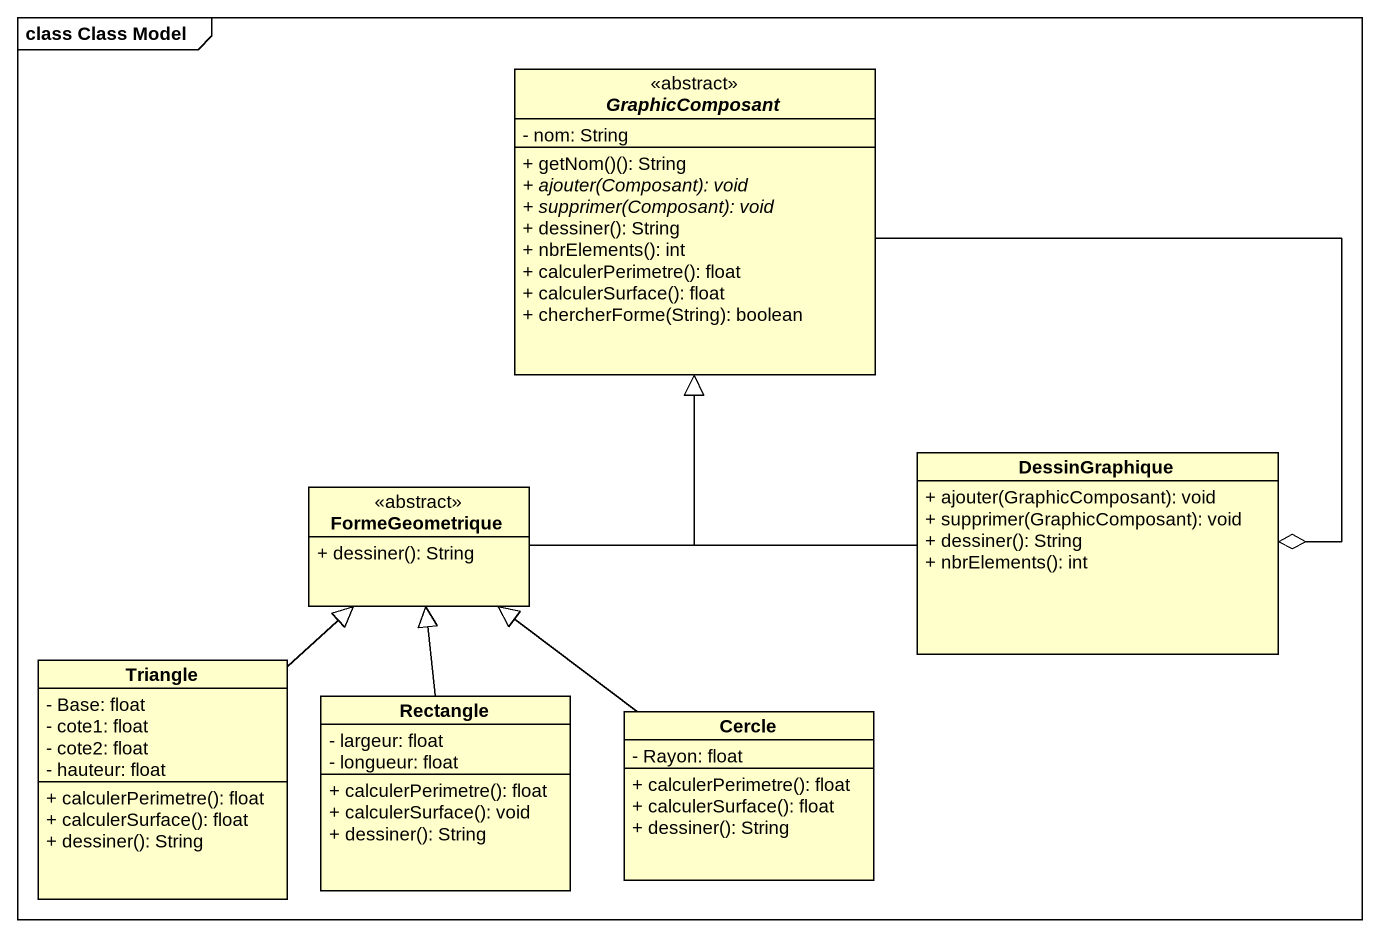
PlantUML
@startuml
mainframe class Class Model
hide circle
hide empty members
skinparam classAttributeIconSize 0
abstract class GraphicComposant <<abstract>> {
  - nom: String
  + getNom()(): String
  {abstract} + ajouter(Composant): void
  {abstract} + supprimer(Composant): void
  + dessiner(): String
  + nbrElements(): int
  + calculerPerimetre(): float
  + calculerSurface(): float
  + chercherForme(String): boolean
}
class FormeGeometrique <<abstract>> {
  + dessiner(): String
}
class DessinGraphique {
  + ajouter(GraphicComposant): void
  + supprimer(GraphicComposant): void
  + dessiner(): String
  + nbrElements(): int
}
class Triangle {
  - Base: float
  - cote1: float
  - cote2: float
  - hauteur: float
  + calculerPerimetre(): float
  + calculerSurface(): float
  + dessiner(): String
}
class "Rectangle" as Rectangle_ {
  - largeur: float
  - longueur: float
  + calculerPerimetre(): float
  + calculerSurface(): void
  + dessiner(): String
}
class Cercle {
  - Rayon: float
  + calculerPerimetre(): float
  + calculerSurface(): float
  + dessiner(): String
}
GraphicComposant --o DessinGraphique
FormeGeometrique -up-|> GraphicComposant
DessinGraphique -up-|> GraphicComposant
Triangle -up-|> FormeGeometrique
Rectangle_ -up-|> FormeGeometrique
Cercle -up-|> FormeGeometrique
@enduml
